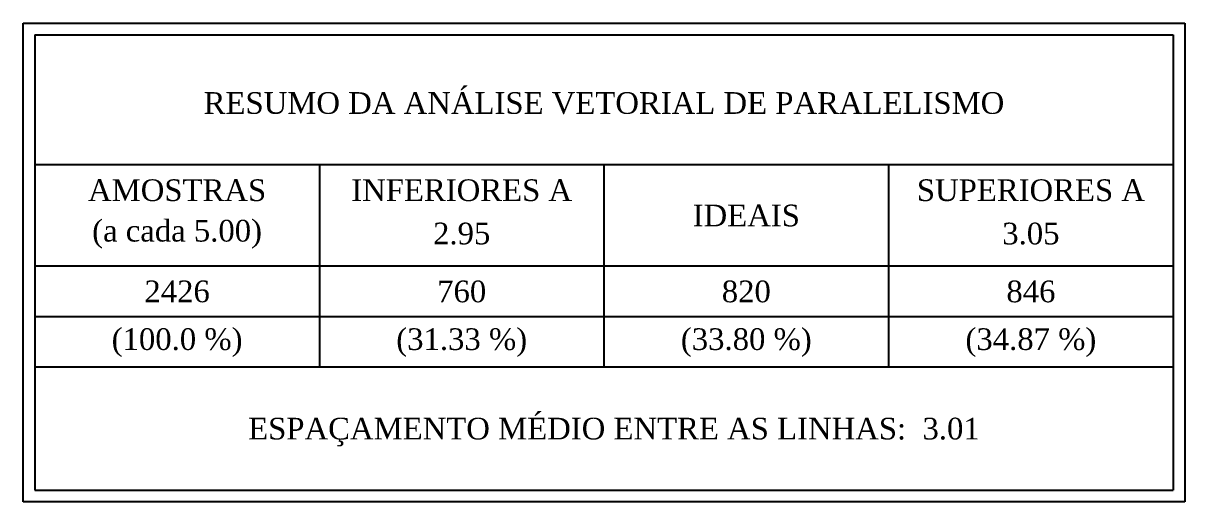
# Model space of a CAD drawing. Extents: x 705628 to 706171, y 1563556 to 1564504.
# Drawn here: x 705628 to 706171, y 1563916 to 1564140 of the extents above; entities that cross this region are included whole.
import ezdxf
from ezdxf.enums import TextEntityAlignment as Align

# ---------------------------------------------------------------- set-up
doc = ezdxf.new("R2010")
doc.units = 0
doc.layers.get('0').update_dxf_attribs({"true_color": 0xffffff})
doc.layers.add('Altimetria', color=7, linetype='Continuous')
doc.layers.add('TABELAS', color=7, linetype='Continuous')
doc.styles.add('AREAS', font='times.ttf')

# ---------------------------------------------------------------- blocks, each defined once
blk = doc.blocks.new('tab_espac')
at = {"linetype": 'Continuous'}
for p, q in [((0, -331), (0, 0)), ((0, 0), (804.36, 0)), ((804.36, 0), (804.36, -331)), ((804.36, 0), (804.36, 0)), ((804.36, -331), (0, -331))]:
    blk.add_line(p, q, dxfattribs=at)
at = {"layer": 'TABELAS'}
for p, q in [((8, -8), (796.36, -8)), ((8, -8), (8, -323)), ((796.36, -8), (796.36, -323)), ((796.36, -98), (8, -98)), ((402.18, -98), (402.18, -238)), ((599.27, -98), (599.27, -238)), ((796.36, -168), (8, -168)), ((402.18, -203), (8, -203)), ((796.36, -203), (8, -203)), ((796.36, -238), (8, -238)), ((8, -323), (796.36, -323))]:
    blk.add_line(p, q, dxfattribs=at)
at = {"layer": 'TABELAS', "linetype": 'Continuous'}
blk.add_line((205.09, -98), (205.09, -238), dxfattribs=at)
at = {"layer": 'TABELAS', "color": 1, "style": 'AREAS'}
for tag, p in [('AGK13', (402.18, -53)), ('VALSUP', (697.82, -145.5)), ('Q_SUP', (697.82, -185.5)), ('P_SUP', (697.82, -220.5))]:
    blk.add_attdef(tag, text='', height=15, dxfattribs=at).set_placement(p, align=Align.MIDDLE)
at = {"layer": 'TABELAS', "style": 'AREAS'}
for tag, p in [('AGK14', (106.55, -115.5)), ('AGK15', (303.64, -115.5)), ('AGK17', (697.82, -115.5)), ('AGK16', (500.73, -133)), ('ESPAMO', (106.55, -145.5)), ('Q_AMO', (106.55, -185.5)), ('P_AMO', (106.55, -220.5)), ('AVG', (409.08, -280.5))]:
    blk.add_attdef(tag, text='', height=15, dxfattribs=at).set_placement(p, align=Align.MIDDLE)
at = {"layer": 'TABELAS', "color": 5, "style": 'AREAS'}
for tag, p in [('VALINF', (303.64, -145.5)), ('Q_INF', (303.64, -185.5)), ('P_INF', (303.64, -220.5))]:
    blk.add_attdef(tag, text='', height=15, dxfattribs=at).set_placement(p, align=Align.MIDDLE)
at = {"layer": 'TABELAS', "color": 3, "style": 'AREAS'}
for tag, p in [('Q_IDE', (500.73, -185.5)), ('P_IDE', (500.73, -220.5))]:
    blk.add_attdef(tag, text='', height=15, dxfattribs=at).set_placement(p, align=Align.MIDDLE)

msp = doc.modelspace()

# ---------------------------------------------------------------- block references
at = {"layer": 'Altimetria', "xscale": 0.6752849864172041, "yscale": 0.6752849864172041, "zscale": 0.6752849864172041}
msp.add_blockref('tab_espac', (705627.56, 1564139.88), dxfattribs=at).add_auto_attribs({'ESPAMO': '(a cada 5.00)', 'VALINF': '2.95', 'VALSUP': '3.05', 'Q_AMO': '2426', 'Q_INF': '760', 'Q_IDE': '820', 'Q_SUP': '846', 'P_AMO': '(100.0 %)', 'P_INF': '(31.33 %)', 'P_IDE': '(33.80 %)', 'P_SUP': '(34.87 %)', 'AVG': 'ESPAÇAMENTO MÉDIO ENTRE AS LINHAS:  3.01', 'AGK13': 'RESUMO DA ANÁLISE VETORIAL DE PARALELISMO', 'AGK14': 'AMOSTRAS', 'AGK15': 'INFERIORES A', 'AGK16': 'IDEAIS', 'AGK17': 'SUPERIORES A'})

doc.saveas('drawing.dxf')
